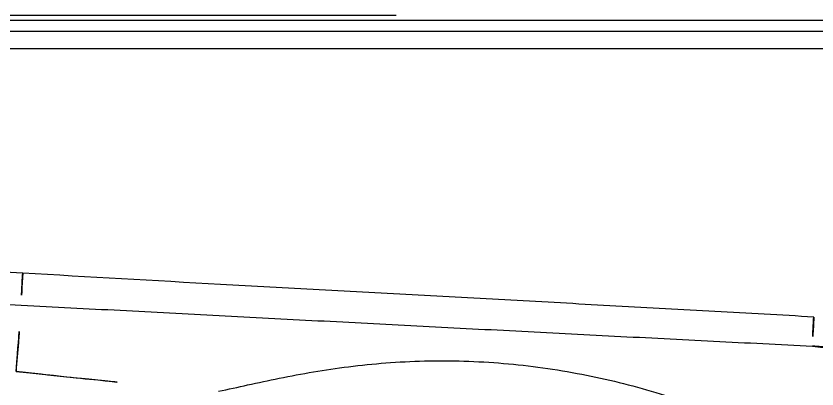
# Model space of a CAD drawing. Extents: x 16296660632 to 16296672714, y -37409619871 to -37409617455.
# Drawn here: x 16296671978.52 to 16296672023.04, y -37409617772.27 to -37409617751.56 of the extents above; entities that cross this region are included whole.
import ezdxf

# ---------------------------------------------------------------- set-up
doc = ezdxf.new("R2010")
doc.units = 0
doc.header["$LTSCALE"] = 10
doc.header["$MEASUREMENT"] = 0
doc.layers.get('0').update_dxf_attribs({"linetype": 'CONTINUOUS'})

msp = doc.modelspace()

# ---------------------------------------------------------------- linework, layer by layer
at = {"color": 7, "linetype": 'Continuous'}
for p, q in [((16296672030.9258, -37409617751.803284), (16296671963.08573, -37409617751.802643)), ((16296671962.93535, -37409617752.403152), (16296672027.14916, -37409617752.40258)), ((16296672027.12636, -37409617753.381607), (16296671962.912741, -37409617753.383049))]:
    msp.add_line(p, q, dxfattribs=at)
for points, knots in [([(16296671963.081169, -37409617751.560143), (16296671963.84276, -37409617751.545341), (16296671965.3661, -37409617751.52301), (16296671967.65131, -37409617751.517868), (16296671969.93647, -37409617751.518379), (16296671972.98336, -37409617751.519859), (16296671976.791969, -37409617751.519707), (16296671982.88575, -37409617751.5186), (16296671990.50296, -37409617751.518753), (16296671996.596729, -37409617751.519142), (16296671999.6436, -37409617751.519241)], [0, 0, 0, 0, 0.062500915, 0.125001151, 0.187501781, 0.250000948, 0.375000816, 0.500001478, 0.750001203, 1, 1, 1, 1]), ([(16296671978.89373, -37409617765.838341), (16296671977.08707, -37409617765.732712), (16296671974.37709, -37409617765.574081), (16296671970.763321, -37409617765.370613), (16296671968.05279, -37409617765.221764), (16296671965.34215, -37409617765.074661), (16296671963.083151, -37409617764.955017), (16296671961.276039, -37409617764.85775), (16296671959.920641, -37409617764.784233), (16296671958.56497, -37409617764.71743), (16296671957.6619, -37409617764.655739), (16296671957.21151, -37409617764.613029)], [0, 0, 0, 0, 0.249998526, 0.374997911, 0.499997232, 0.624996427, 0.749996792, 0.812493163, 0.874993162, 0.937504498, 1, 1, 1, 1]), ([(16296671978.89373, -37409617765.838303), (16296671978.87359, -37409617766.18161), (16296671978.843519, -37409617766.771927), (16296671978.82073, -37409617767.362747), (16296671978.81871, -37409617767.609962)], [0, 0, 0, 0, 0.581776654, 1, 1, 1, 1]), ([(16296672022.86138, -37409617768.277153), (16296672021.0299, -37409617768.166809), (16296672018.281839, -37409617768.015388), (16296672014.61764, -37409617767.816322), (16296672010.95364, -37409617767.613602), (16296672006.373671, -37409617767.359581), (16296672000.87731, -37409617767.062103), (16296671995.38098, -37409617766.763969), (16296671988.052811, -37409617766.361588), (16296671982.55707, -37409617766.052643), (16296671978.89373, -37409617765.838341)], [0, 0, 0, 0, 0.124999855, 0.187500095, 0.250000144, 0.375000017, 0.500000039, 0.625000084, 0.750000085, 1, 1, 1, 1]), ([(16296671957.069559, -37409617766.477058), (16296671957.521629, -37409617766.504608), (16296671958.426769, -37409617766.556587), (16296671960.23913, -37409617766.640244), (16296671962.50477, -37409617766.763351), (16296671965.224279, -37409617766.898193), (16296671968.849779, -37409617767.084846), (16296671973.381359, -37409617767.319931), (16296671977.006281, -37409617767.513474), (16296671978.818689, -37409617767.609962)], [0, 0, 0, 0, 0.062387351, 0.124885724, 0.249915461, 0.374937276, 0.499957503, 0.749987899, 1, 1, 1, 1]), ([(16296671978.818689, -37409617767.610031), (16296671980.65033, -37409617767.708321), (16296671984.31398, -37409617767.900833), (16296671989.809641, -37409617768.189117), (16296671995.30562, -37409617768.476189), (16296672000.80179, -37409617768.761658), (16296672006.297979, -37409617769.046387), (16296672010.87817, -37409617769.281647), (16296672014.54213, -37409617769.471786), (16296672017.290039, -37409617769.613747), (16296672020.0382, -37409617769.7491), (16296672021.870239, -37409617769.84008), (16296672022.786079, -37409617769.888748)], [0, 0, 0, 0, 0.124989469, 0.249988712, 0.374993935, 0.500001223, 0.625007831, 0.750011308, 0.812511071, 0.875009307, 0.937506092, 1, 1, 1, 1]), ([(16296671978.523621, -37409617771.295319), (16296671978.56477, -37409617770.757927), (16296671978.66737, -37409617769.529823), (16296671978.7644, -37409617768.301247), (16296671978.818689, -37409617767.609962)], [0, 0, 0, 0, 0.437329002, 1, 1, 1, 1]), ([(16296672022.86138, -37409617768.277153), (16296672022.84325, -37409617768.57711), (16296672022.814119, -37409617769.114128), (16296672022.791759, -37409617769.651527), (16296672022.786079, -37409617769.888763)], [0, 0, 0, 0, 0.558768248, 1, 1, 1, 1]), ([(16296672022.786079, -37409617769.888748), (16296672023.12742, -37409617769.90667), (16296672023.808889, -37409617769.967667), (16296672025.16452, -37409617770.148209), (16296672026.176161, -37409617770.320549), (16296672026.84738, -37409617770.451118)], [0, 0, 0, 0, 0.249952682, 0.499967304, 1, 1, 1, 1]), ([(16296671989.78376, -37409617772.395103), (16296671990.322651, -37409617772.284431), (16296671991.441111, -37409617772.036293), (16296671993.832569, -37409617771.518044), (16296671996.389681, -37409617771.076218), (16296671999.09017, -37409617770.801033), (16296672001.967699, -37409617770.657227), (16296672005.62397, -37409617770.767357), (16296672009.93223, -37409617771.36853), (16296672013.378651, -37409617772.218788), (16296672015.9664, -37409617773.055618), (16296672017.764271, -37409617773.723793), (16296672019.43956, -37409617774.424454), (16296672020.50918, -37409617774.910942), (16296672021.02393, -37409617775.150818)], [0, 0, 0, 0, 0.051481021, 0.10720219, 0.228997809, 0.294038938, 0.36111296, 0.498509305, 0.635610425, 0.767427896, 0.830105687, 0.890050998, 0.946856696, 1, 1, 1, 1]), ([(16296671978.523621, -37409617771.295319), (16296671979.45969, -37409617771.404907), (16296671983.208071, -37409617771.821373), (16296671986.96452, -37409617772.16172), (16296671989.783779, -37409617772.394989)], [0, 0, 0, 0, 0.249901086, 1, 1, 1, 1])]:
    msp.add_open_spline(points, degree=3, knots=knots, dxfattribs=at)

doc.saveas('drawing.dxf')
